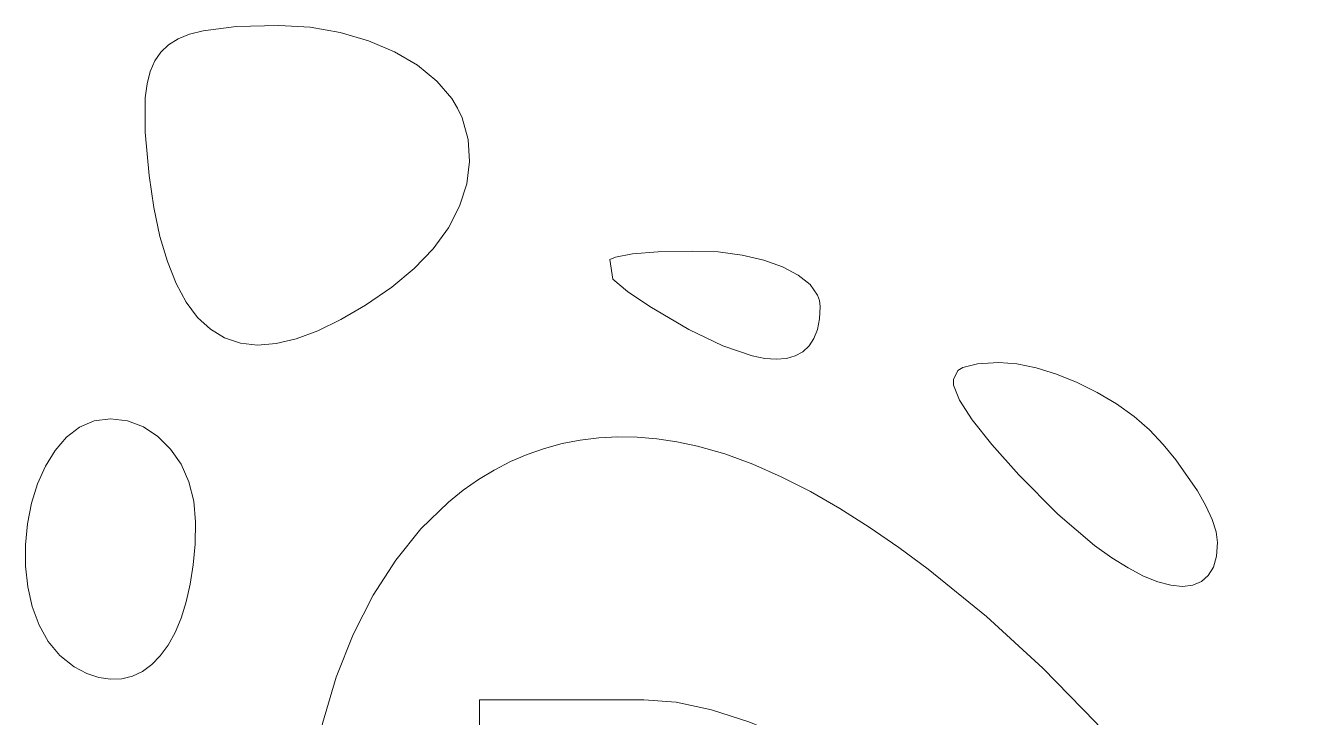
# Model space of a CAD drawing. Header units: millimetres. Extents: x -199 to 251, y -179 to 271.
# Drawn here: x 70.44 to 86.09, y -79.05 to -70.52 of the extents above; entities that cross this region are included whole.
import ezdxf

# ---------------------------------------------------------------- set-up
doc = ezdxf.new("R2010")
doc.units = ezdxf.units.MM
doc.header["$MEASUREMENT"] = 0
doc.layers.add('Camada 1', color=7, linetype='Continuous')

msp = doc.modelspace()

# ---------------------------------------------------------------- linework, layer by layer
at = {"layer": 'Camada 1', "color": 250, "lineweight": 18}
for points, knots in [([(75.2697, -71.0077), (75.2697, -71.0077), (74.987, -70.8406), (74.987, -70.8406), (74.987, -70.8406), (74.987, -70.8406), (74.6673, -70.7041), (74.6673, -70.7041), (74.6673, -70.7041), (74.6673, -70.7041), (74.3182, -70.6019), (74.3182, -70.6019), (74.3182, -70.6019), (74.3182, -70.6019), (73.947, -70.5378), (73.947, -70.5378), (73.947, -70.5378), (73.947, -70.5378), (73.5612, -70.5156), (73.5612, -70.5156), (73.5612, -70.5156), (73.5612, -70.5156), (73.0369, -70.53), (73.0369, -70.53), (73.0369, -70.53), (73.0369, -70.53), (72.6269, -70.5816), (72.6269, -70.5816), (72.6269, -70.5816), (72.6269, -70.5816), (72.4614, -70.6251), (72.4614, -70.6251), (72.4614, -70.6251), (72.4614, -70.6251), (72.3203, -70.6826), (72.3203, -70.6826), (72.3203, -70.6826), (72.3203, -70.6826), (72.2025, -70.7556), (72.2025, -70.7556), (72.2025, -70.7556), (72.2025, -70.7556), (72.1065, -70.8457), (72.1065, -70.8457), (72.1065, -70.8457), (72.1065, -70.8457), (72.031, -70.9544), (72.031, -70.9544), (72.031, -70.9544), (72.031, -70.9544), (71.9747, -71.0832), (71.9747, -71.0832), (71.9747, -71.0832), (71.9747, -71.0832), (71.9362, -71.2338), (71.9362, -71.2338), (71.9362, -71.2338), (71.9362, -71.2338), (71.9142, -71.4076), (71.9142, -71.4076), (71.9142, -71.4076), (71.9142, -71.4076), (71.9144, -71.8313), (71.9144, -71.8313), (71.9144, -71.8313), (71.9144, -71.8313), (71.9644, -72.3668), (71.9644, -72.3668), (71.9644, -72.3668), (71.9644, -72.3668), (72.0222, -72.762), (72.0222, -72.762), (72.0222, -72.762), (72.0222, -72.762), (72.0963, -73.1156), (72.0963, -73.1156), (72.0963, -73.1156), (72.0963, -73.1156), (72.1869, -73.4275), (72.1869, -73.4275), (72.1869, -73.4275), (72.1869, -73.4275), (72.2941, -73.698), (72.2941, -73.698), (72.2941, -73.698), (72.2941, -73.698), (72.4182, -73.9271), (72.4182, -73.9271), (72.4182, -73.9271), (72.4182, -73.9271), (72.5594, -74.115), (72.5594, -74.115), (72.5594, -74.115), (72.5594, -74.115), (72.7178, -74.2615), (72.7178, -74.2615), (72.7178, -74.2615), (72.7178, -74.2615), (72.8937, -74.367), (72.8937, -74.367), (72.8937, -74.367), (72.8937, -74.367), (73.0873, -74.4315), (73.0873, -74.4315), (73.0873, -74.4315), (73.0873, -74.4315), (73.2986, -74.455), (73.2986, -74.455), (73.2986, -74.455), (73.2986, -74.455), (73.5281, -74.4377), (73.5281, -74.4377), (73.5281, -74.4377), (73.5281, -74.4377), (73.7758, -74.3796), (73.7758, -74.3796), (73.7758, -74.3796), (73.7758, -74.3796), (74.0419, -74.2808), (74.0419, -74.2808), (74.0419, -74.2808), (74.0419, -74.2808), (74.3266, -74.1415), (74.3266, -74.1415), (74.3266, -74.1415), (74.3266, -74.1415), (74.6302, -73.9617), (74.6302, -73.9617), (74.6302, -73.9617), (74.6302, -73.9617), (74.9528, -73.7415), (74.9528, -73.7415), (74.9528, -73.7415), (74.9528, -73.7415), (75.2322, -73.5135), (75.2322, -73.5135), (75.2322, -73.5135), (75.2322, -73.5135), (75.466, -73.2684), (75.466, -73.2684), (75.466, -73.2684), (75.466, -73.2684), (75.6527, -73.0099), (75.6527, -73.0099), (75.6527, -73.0099), (75.6527, -73.0099), (75.7904, -72.7421), (75.7904, -72.7421), (75.7904, -72.7421), (75.7904, -72.7421), (75.8778, -72.4688), (75.8778, -72.4688), (75.8778, -72.4688), (75.8778, -72.4688), (75.9133, -72.1939), (75.9133, -72.1939), (75.9133, -72.1939), (75.9133, -72.1939), (75.895, -71.9213), (75.895, -71.9213), (75.895, -71.9213), (75.895, -71.9213), (75.8216, -71.6549), (75.8216, -71.6549), (75.8216, -71.6549), (75.8216, -71.6549), (75.7659, -71.5346), (75.7659, -71.5346), (75.7659, -71.5346), (75.7659, -71.5346), (75.6944, -71.4186), (75.6944, -71.4186), (75.6944, -71.4186), (75.6944, -71.4186), (75.508, -71.2016), (75.508, -71.2016), (75.508, -71.2016), (75.508, -71.2016), (75.2697, -71.0077), (75.2697, -71.0077)], [0, 0, 0, 0, 0.0217391, 0.0217391, 0.0217391, 0.0217391, 0.0434783, 0.0434783, 0.0434783, 0.0434783, 0.0652174, 0.0652174, 0.0652174, 0.0652174, 0.0869565, 0.0869565, 0.0869565, 0.0869565, 0.1086957, 0.1086957, 0.1086957, 0.1086957, 0.1304348, 0.1304348, 0.1304348, 0.1304348, 0.1521739, 0.1521739, 0.1521739, 0.1521739, 0.173913, 0.173913, 0.173913, 0.173913, 0.1956522, 0.1956522, 0.1956522, 0.1956522, 0.2173913, 0.2173913, 0.2173913, 0.2173913, 0.2391304, 0.2391304, 0.2391304, 0.2391304, 0.2608696, 0.2608696, 0.2608696, 0.2608696, 0.2826087, 0.2826087, 0.2826087, 0.2826087, 0.3043478, 0.3043478, 0.3043478, 0.3043478, 0.326087, 0.326087, 0.326087, 0.326087, 0.3478261, 0.3478261, 0.3478261, 0.3478261, 0.3695652, 0.3695652, 0.3695652, 0.3695652, 0.3913043, 0.3913043, 0.3913043, 0.3913043, 0.4130435, 0.4130435, 0.4130435, 0.4130435, 0.4347826, 0.4347826, 0.4347826, 0.4347826, 0.4565217, 0.4565217, 0.4565217, 0.4565217, 0.4782609, 0.4782609, 0.4782609, 0.4782609, 0.5, 0.5, 0.5, 0.5, 0.5217391, 0.5217391, 0.5217391, 0.5217391, 0.5434783, 0.5434783, 0.5434783, 0.5434783, 0.5652174, 0.5652174, 0.5652174, 0.5652174, 0.5869565, 0.5869565, 0.5869565, 0.5869565, 0.6086957, 0.6086957, 0.6086957, 0.6086957, 0.6304348, 0.6304348, 0.6304348, 0.6304348, 0.6521739, 0.6521739, 0.6521739, 0.6521739, 0.673913, 0.673913, 0.673913, 0.673913, 0.6956522, 0.6956522, 0.6956522, 0.6956522, 0.7173913, 0.7173913, 0.7173913, 0.7173913, 0.7391304, 0.7391304, 0.7391304, 0.7391304, 0.7608696, 0.7608696, 0.7608696, 0.7608696, 0.7826087, 0.7826087, 0.7826087, 0.7826087, 0.8043478, 0.8043478, 0.8043478, 0.8043478, 0.826087, 0.826087, 0.826087, 0.826087, 0.8478261, 0.8478261, 0.8478261, 0.8478261, 0.8695652, 0.8695652, 0.8695652, 0.8695652, 0.8913043, 0.8913043, 0.8913043, 0.8913043, 0.9130435, 0.9130435, 0.9130435, 0.9130435, 0.9347826, 0.9347826, 0.9347826, 0.9347826, 0.9565217, 0.9565217, 0.9565217, 0.9565217, 1, 1, 1, 1]), ([(80.1117, -73.7104), (80.1117, -73.7104), (79.966, -73.5937), (79.966, -73.5937), (79.966, -73.5937), (79.966, -73.5937), (79.7732, -73.4924), (79.7732, -73.4924), (79.7732, -73.4924), (79.7732, -73.4924), (79.5398, -73.4092), (79.5398, -73.4092), (79.5398, -73.4092), (79.5398, -73.4092), (79.2724, -73.3469), (79.2724, -73.3469), (79.2724, -73.3469), (79.2724, -73.3469), (78.9772, -73.3083), (78.9772, -73.3083), (78.9772, -73.3083), (78.9772, -73.3083), (78.6609, -73.2962), (78.6609, -73.2962), (78.6609, -73.2962), (78.6609, -73.2962), (78.2379, -73.3058), (78.2379, -73.3058), (78.2379, -73.3058), (78.2379, -73.3058), (77.9223, -73.3303), (77.9223, -73.3303), (77.9223, -73.3303), (77.9223, -73.3303), (77.7113, -73.3729), (77.7113, -73.3729), (77.7113, -73.3729), (77.7113, -73.3729), (77.6443, -73.402), (77.6443, -73.402), (77.6443, -73.402), (77.6443, -73.402), (77.6806, -73.644), (77.6806, -73.644), (77.6806, -73.644), (77.6806, -73.644), (77.8625, -73.7936), (77.8625, -73.7936), (77.8625, -73.7936), (77.8625, -73.7936), (78.1359, -73.9784), (78.1359, -73.9784), (78.1359, -73.9784), (78.1359, -73.9784), (78.6158, -74.2631), (78.6158, -74.2631), (78.6158, -74.2631), (78.6158, -74.2631), (79.0367, -74.4665), (79.0367, -74.4665), (79.0367, -74.4665), (79.0367, -74.4665), (79.3969, -74.5886), (79.3969, -74.5886), (79.3969, -74.5886), (79.3969, -74.5886), (79.5538, -74.6191), (79.5538, -74.6191), (79.5538, -74.6191), (79.5538, -74.6191), (79.695, -74.6292), (79.695, -74.6292), (79.695, -74.6292), (79.695, -74.6292), (79.8202, -74.6191), (79.8202, -74.6191), (79.8202, -74.6191), (79.8202, -74.6191), (79.9294, -74.5886), (79.9294, -74.5886), (79.9294, -74.5886), (79.9294, -74.5886), (80.0223, -74.5377), (80.0223, -74.5377), (80.0223, -74.5377), (80.0223, -74.5377), (80.0987, -74.4665), (80.0987, -74.4665), (80.0987, -74.4665), (80.0987, -74.4665), (80.1585, -74.375), (80.1585, -74.375), (80.1585, -74.375), (80.1585, -74.375), (80.2015, -74.2631), (80.2015, -74.2631), (80.2015, -74.2631), (80.2015, -74.2631), (80.2273, -74.1309), (80.2273, -74.1309), (80.2273, -74.1309), (80.2273, -74.1309), (80.236, -73.9784), (80.236, -73.9784), (80.236, -73.9784), (80.236, -73.9784), (80.2278, -73.9079), (80.2278, -73.9079), (80.2278, -73.9079), (80.2278, -73.9079), (80.2038, -73.8395), (80.2038, -73.8395), (80.2038, -73.8395), (80.2038, -73.8395), (80.1117, -73.7104), (80.1117, -73.7104)], [0, 0, 0, 0, 0.0333333, 0.0333333, 0.0333333, 0.0333333, 0.0666667, 0.0666667, 0.0666667, 0.0666667, 0.1, 0.1, 0.1, 0.1, 0.1333333, 0.1333333, 0.1333333, 0.1333333, 0.1666667, 0.1666667, 0.1666667, 0.1666667, 0.2, 0.2, 0.2, 0.2, 0.2333333, 0.2333333, 0.2333333, 0.2333333, 0.2666667, 0.2666667, 0.2666667, 0.2666667, 0.3, 0.3, 0.3, 0.3, 0.3333333, 0.3333333, 0.3333333, 0.3333333, 0.3666667, 0.3666667, 0.3666667, 0.3666667, 0.4, 0.4, 0.4, 0.4, 0.4333333, 0.4333333, 0.4333333, 0.4333333, 0.4666667, 0.4666667, 0.4666667, 0.4666667, 0.5, 0.5, 0.5, 0.5, 0.5333333, 0.5333333, 0.5333333, 0.5333333, 0.5666667, 0.5666667, 0.5666667, 0.5666667, 0.6, 0.6, 0.6, 0.6, 0.6333333, 0.6333333, 0.6333333, 0.6333333, 0.6666667, 0.6666667, 0.6666667, 0.6666667, 0.7, 0.7, 0.7, 0.7, 0.7333333, 0.7333333, 0.7333333, 0.7333333, 0.7666667, 0.7666667, 0.7666667, 0.7666667, 0.8, 0.8, 0.8, 0.8, 0.8333333, 0.8333333, 0.8333333, 0.8333333, 0.8666667, 0.8666667, 0.8666667, 0.8666667, 0.9, 0.9, 0.9, 0.9, 0.9333333, 0.9333333, 0.9333333, 0.9333333, 1, 1, 1, 1]), ([(84.9364, -77.3713), (84.9364, -77.3713), (85.0217, -77.2968), (85.0217, -77.2968), (85.0217, -77.2968), (85.0217, -77.2968), (85.0844, -77.1915), (85.0844, -77.1915), (85.0844, -77.1915), (85.0844, -77.1915), (85.123, -77.0552), (85.123, -77.0552), (85.123, -77.0552), (85.123, -77.0552), (85.1363, -76.8872), (85.1363, -76.8872), (85.1363, -76.8872), (85.1363, -76.8872), (85.1191, -76.7589), (85.1191, -76.7589), (85.1191, -76.7589), (85.1191, -76.7589), (85.07, -76.6064), (85.07, -76.6064), (85.07, -76.6064), (85.07, -76.6064), (84.9923, -76.4355), (84.9923, -76.4355), (84.9923, -76.4355), (84.9923, -76.4355), (84.8895, -76.2517), (84.8895, -76.2517), (84.8895, -76.2517), (84.8895, -76.2517), (84.6224, -75.8684), (84.6224, -75.8684), (84.6224, -75.8684), (84.6224, -75.8684), (84.465, -75.6803), (84.465, -75.6803), (84.465, -75.6803), (84.465, -75.6803), (84.2962, -75.502), (84.2962, -75.502), (84.2962, -75.502), (84.2962, -75.502), (84.1067, -75.3351), (84.1067, -75.3351), (84.1067, -75.3351), (84.1067, -75.3351), (83.8897, -75.1794), (83.8897, -75.1794), (83.8897, -75.1794), (83.8897, -75.1794), (83.6528, -75.0382), (83.6528, -75.0382), (83.6528, -75.0382), (83.6528, -75.0382), (83.4037, -74.9151), (83.4037, -74.9151), (83.4037, -74.9151), (83.4037, -74.9151), (83.15, -74.8134), (83.15, -74.8134), (83.15, -74.8134), (83.15, -74.8134), (82.8993, -74.7366), (82.8993, -74.7366), (82.8993, -74.7366), (82.8993, -74.7366), (82.6593, -74.6879), (82.6593, -74.6879), (82.6593, -74.6879), (82.6593, -74.6879), (82.4376, -74.671), (82.4376, -74.671), (82.4376, -74.671), (82.4376, -74.671), (82.1749, -74.6854), (82.1749, -74.6854), (82.1749, -74.6854), (82.1749, -74.6854), (81.9939, -74.7327), (81.9939, -74.7327), (81.9939, -74.7327), (81.9939, -74.7327), (81.9344, -74.7707), (81.9344, -74.7707), (81.9344, -74.7707), (81.9344, -74.7707), (81.878, -74.8791), (81.878, -74.8791), (81.878, -74.8791), (81.878, -74.8791), (81.8814, -74.9511), (81.8814, -74.9511), (81.8814, -74.9511), (81.8814, -74.9511), (81.9522, -75.1345), (81.9522, -75.1345), (81.9522, -75.1345), (81.9522, -75.1345), (82.1092, -75.3756), (82.1092, -75.3756), (82.1092, -75.3756), (82.1092, -75.3756), (82.3535, -75.6808), (82.3535, -75.6808), (82.3535, -75.6808), (82.3535, -75.6808), (82.6862, -76.056), (82.6862, -76.056), (82.6862, -76.056), (82.6862, -76.056), (83.165, -76.5404), (83.165, -76.5404), (83.165, -76.5404), (83.165, -76.5404), (83.618, -76.9241), (83.618, -76.9241), (83.618, -76.9241), (83.618, -76.9241), (83.8311, -77.0768), (83.8311, -77.0768), (83.8311, -77.0768), (83.8311, -77.0768), (84.0333, -77.2029), (84.0333, -77.2029), (84.0333, -77.2029), (84.0333, -77.2029), (84.2231, -77.3018), (84.2231, -77.3018), (84.2231, -77.3018), (84.2231, -77.3018), (84.3992, -77.3731), (84.3992, -77.3731), (84.3992, -77.3731), (84.3992, -77.3731), (84.56, -77.4161), (84.56, -77.4161), (84.56, -77.4161), (84.56, -77.4161), (84.7042, -77.4305), (84.7042, -77.4305), (84.7042, -77.4305), (84.7042, -77.4305), (84.8301, -77.4158), (84.8301, -77.4158), (84.8301, -77.4158), (84.8301, -77.4158), (84.9364, -77.3713), (84.9364, -77.3713)], [0, 0, 0, 0, 0.025641, 0.025641, 0.025641, 0.025641, 0.0512821, 0.0512821, 0.0512821, 0.0512821, 0.0769231, 0.0769231, 0.0769231, 0.0769231, 0.1025641, 0.1025641, 0.1025641, 0.1025641, 0.1282051, 0.1282051, 0.1282051, 0.1282051, 0.1538462, 0.1538462, 0.1538462, 0.1538462, 0.1794872, 0.1794872, 0.1794872, 0.1794872, 0.2051282, 0.2051282, 0.2051282, 0.2051282, 0.2307692, 0.2307692, 0.2307692, 0.2307692, 0.2564103, 0.2564103, 0.2564103, 0.2564103, 0.2820513, 0.2820513, 0.2820513, 0.2820513, 0.3076923, 0.3076923, 0.3076923, 0.3076923, 0.3333333, 0.3333333, 0.3333333, 0.3333333, 0.3589744, 0.3589744, 0.3589744, 0.3589744, 0.3846154, 0.3846154, 0.3846154, 0.3846154, 0.4102564, 0.4102564, 0.4102564, 0.4102564, 0.4358974, 0.4358974, 0.4358974, 0.4358974, 0.4615385, 0.4615385, 0.4615385, 0.4615385, 0.4871795, 0.4871795, 0.4871795, 0.4871795, 0.5128205, 0.5128205, 0.5128205, 0.5128205, 0.5384615, 0.5384615, 0.5384615, 0.5384615, 0.5641026, 0.5641026, 0.5641026, 0.5641026, 0.5897436, 0.5897436, 0.5897436, 0.5897436, 0.6153846, 0.6153846, 0.6153846, 0.6153846, 0.6410256, 0.6410256, 0.6410256, 0.6410256, 0.6666667, 0.6666667, 0.6666667, 0.6666667, 0.6923077, 0.6923077, 0.6923077, 0.6923077, 0.7179487, 0.7179487, 0.7179487, 0.7179487, 0.7435897, 0.7435897, 0.7435897, 0.7435897, 0.7692308, 0.7692308, 0.7692308, 0.7692308, 0.7948718, 0.7948718, 0.7948718, 0.7948718, 0.8205128, 0.8205128, 0.8205128, 0.8205128, 0.8461538, 0.8461538, 0.8461538, 0.8461538, 0.8717949, 0.8717949, 0.8717949, 0.8717949, 0.8974359, 0.8974359, 0.8974359, 0.8974359, 0.9230769, 0.9230769, 0.9230769, 0.9230769, 0.9487179, 0.9487179, 0.9487179, 0.9487179, 1, 1, 1, 1]), ([(70.9437, -75.5921), (70.9437, -75.5921), (70.8028, -75.7533), (70.8028, -75.7533), (70.8028, -75.7533), (70.8028, -75.7533), (70.6832, -75.9467), (70.6832, -75.9467), (70.6832, -75.9467), (70.6832, -75.9467), (70.5859, -76.166), (70.5859, -76.166), (70.5859, -76.166), (70.5859, -76.166), (70.5118, -76.4051), (70.5118, -76.4051), (70.5118, -76.4051), (70.5118, -76.4051), (70.4618, -76.6577), (70.4618, -76.6577), (70.4618, -76.6577), (70.4618, -76.6577), (70.4367, -76.9177), (70.4367, -76.9177), (70.4367, -76.9177), (70.4367, -76.9177), (70.4376, -77.1787), (70.4376, -77.1787), (70.4376, -77.1787), (70.4376, -77.1787), (70.4654, -77.4347), (70.4654, -77.4347), (70.4654, -77.4347), (70.4654, -77.4347), (70.5209, -77.6793), (70.5209, -77.6793), (70.5209, -77.6793), (70.5209, -77.6793), (70.6049, -77.9064), (70.6049, -77.9064), (70.6049, -77.9064), (70.6049, -77.9064), (70.7186, -78.1098), (70.7186, -78.1098), (70.7186, -78.1098), (70.7186, -78.1098), (70.8627, -78.2832), (70.8627, -78.2832), (70.8627, -78.2832), (70.8627, -78.2832), (71.0382, -78.4205), (71.0382, -78.4205), (71.0382, -78.4205), (71.0382, -78.4205), (71.1928, -78.5012), (71.1928, -78.5012), (71.1928, -78.5012), (71.1928, -78.5012), (71.3426, -78.5524), (71.3426, -78.5524), (71.3426, -78.5524), (71.3426, -78.5524), (71.4868, -78.5747), (71.4868, -78.5747), (71.4868, -78.5747), (71.4868, -78.5747), (71.6248, -78.5691), (71.6248, -78.5691), (71.6248, -78.5691), (71.6248, -78.5691), (71.7559, -78.5365), (71.7559, -78.5365), (71.7559, -78.5365), (71.7559, -78.5365), (71.8794, -78.4776), (71.8794, -78.4776), (71.8794, -78.4776), (71.8794, -78.4776), (71.9944, -78.3933), (71.9944, -78.3933), (71.9944, -78.3933), (71.9944, -78.3933), (72.1004, -78.2845), (72.1004, -78.2845), (72.1004, -78.2845), (72.1004, -78.2845), (72.1966, -78.1521), (72.1966, -78.1521), (72.1966, -78.1521), (72.1966, -78.1521), (72.2822, -77.9968), (72.2822, -77.9968), (72.2822, -77.9968), (72.2822, -77.9968), (72.3567, -77.8195), (72.3567, -77.8195), (72.3567, -77.8195), (72.3567, -77.8195), (72.4192, -77.6211), (72.4192, -77.6211), (72.4192, -77.6211), (72.4192, -77.6211), (72.4691, -77.4024), (72.4691, -77.4024), (72.4691, -77.4024), (72.4691, -77.4024), (72.5056, -77.1642), (72.5056, -77.1642), (72.5056, -77.1642), (72.5056, -77.1642), (72.528, -76.9075), (72.528, -76.9075), (72.528, -76.9075), (72.528, -76.9075), (72.5356, -76.633), (72.5356, -76.633), (72.5356, -76.633), (72.5356, -76.633), (72.5142, -76.378), (72.5142, -76.378), (72.5142, -76.378), (72.5142, -76.378), (72.4528, -76.1401), (72.4528, -76.1401), (72.4528, -76.1401), (72.4528, -76.1401), (72.3557, -75.9245), (72.3557, -75.9245), (72.3557, -75.9245), (72.3557, -75.9245), (72.2272, -75.7365), (72.2272, -75.7365), (72.2272, -75.7365), (72.2272, -75.7365), (72.0716, -75.5811), (72.0716, -75.5811), (72.0716, -75.5811), (72.0716, -75.5811), (71.8933, -75.4637), (71.8933, -75.4637), (71.8933, -75.4637), (71.8933, -75.4637), (71.6965, -75.3894), (71.6965, -75.3894), (71.6965, -75.3894), (71.6965, -75.3894), (71.4856, -75.3635), (71.4856, -75.3635), (71.4856, -75.3635), (71.4856, -75.3635), (71.286, -75.391), (71.286, -75.391), (71.286, -75.391), (71.286, -75.391), (71.1051, -75.4693), (71.1051, -75.4693), (71.1051, -75.4693), (71.1051, -75.4693), (70.9437, -75.5921), (70.9437, -75.5921)], [0, 0, 0, 0, 0.0243902, 0.0243902, 0.0243902, 0.0243902, 0.0487805, 0.0487805, 0.0487805, 0.0487805, 0.0731707, 0.0731707, 0.0731707, 0.0731707, 0.097561, 0.097561, 0.097561, 0.097561, 0.1219512, 0.1219512, 0.1219512, 0.1219512, 0.1463415, 0.1463415, 0.1463415, 0.1463415, 0.1707317, 0.1707317, 0.1707317, 0.1707317, 0.195122, 0.195122, 0.195122, 0.195122, 0.2195122, 0.2195122, 0.2195122, 0.2195122, 0.2439024, 0.2439024, 0.2439024, 0.2439024, 0.2682927, 0.2682927, 0.2682927, 0.2682927, 0.2926829, 0.2926829, 0.2926829, 0.2926829, 0.3170732, 0.3170732, 0.3170732, 0.3170732, 0.3414634, 0.3414634, 0.3414634, 0.3414634, 0.3658537, 0.3658537, 0.3658537, 0.3658537, 0.3902439, 0.3902439, 0.3902439, 0.3902439, 0.4146341, 0.4146341, 0.4146341, 0.4146341, 0.4390244, 0.4390244, 0.4390244, 0.4390244, 0.4634146, 0.4634146, 0.4634146, 0.4634146, 0.4878049, 0.4878049, 0.4878049, 0.4878049, 0.5121951, 0.5121951, 0.5121951, 0.5121951, 0.5365854, 0.5365854, 0.5365854, 0.5365854, 0.5609756, 0.5609756, 0.5609756, 0.5609756, 0.5853659, 0.5853659, 0.5853659, 0.5853659, 0.6097561, 0.6097561, 0.6097561, 0.6097561, 0.6341463, 0.6341463, 0.6341463, 0.6341463, 0.6585366, 0.6585366, 0.6585366, 0.6585366, 0.6829268, 0.6829268, 0.6829268, 0.6829268, 0.7073171, 0.7073171, 0.7073171, 0.7073171, 0.7317073, 0.7317073, 0.7317073, 0.7317073, 0.7560976, 0.7560976, 0.7560976, 0.7560976, 0.7804878, 0.7804878, 0.7804878, 0.7804878, 0.804878, 0.804878, 0.804878, 0.804878, 0.8292683, 0.8292683, 0.8292683, 0.8292683, 0.8536585, 0.8536585, 0.8536585, 0.8536585, 0.8780488, 0.8780488, 0.8780488, 0.8780488, 0.902439, 0.902439, 0.902439, 0.902439, 0.9268293, 0.9268293, 0.9268293, 0.9268293, 0.9512195, 0.9512195, 0.9512195, 0.9512195, 1, 1, 1, 1]), ([(80.1153, -76.2621), (80.1153, -76.2621), (79.7571, -76.0798), (79.7571, -76.0798), (79.7571, -76.0798), (79.7571, -76.0798), (79.4044, -75.9239), (79.4044, -75.9239), (79.4044, -75.9239), (79.4044, -75.9239), (79.0588, -75.7964), (79.0588, -75.7964), (79.0588, -75.7964), (79.0588, -75.7964), (78.7219, -75.6994), (78.7219, -75.6994), (78.7219, -75.6994), (78.7219, -75.6994), (78.4704, -75.646), (78.4704, -75.646), (78.4704, -75.646), (78.4704, -75.646), (78.2231, -75.6094), (78.2231, -75.6094), (78.2231, -75.6094), (78.2231, -75.6094), (77.98, -75.5893), (77.98, -75.5893), (77.98, -75.5893), (77.98, -75.5893), (77.7414, -75.5857), (77.7414, -75.5857), (77.7414, -75.5857), (77.7414, -75.5857), (77.5076, -75.598), (77.5076, -75.598), (77.5076, -75.598), (77.5076, -75.598), (77.2787, -75.6262), (77.2787, -75.6262), (77.2787, -75.6262), (77.2787, -75.6262), (77.0549, -75.67), (77.0549, -75.67), (77.0549, -75.67), (77.0549, -75.67), (76.8366, -75.729), (76.8366, -75.729), (76.8366, -75.729), (76.8366, -75.729), (76.6241, -75.8031), (76.6241, -75.8031), (76.6241, -75.8031), (76.6241, -75.8031), (76.4173, -75.892), (76.4173, -75.892), (76.4173, -75.892), (76.4173, -75.892), (76.2166, -75.9955), (76.2166, -75.9955), (76.2166, -75.9955), (76.2166, -75.9955), (76.0224, -76.1132), (76.0224, -76.1132), (76.0224, -76.1132), (76.0224, -76.1132), (75.8347, -76.245), (75.8347, -76.245), (75.8347, -76.245), (75.8347, -76.245), (75.6538, -76.3905), (75.6538, -76.3905), (75.6538, -76.3905), (75.6538, -76.3905), (75.3134, -76.722), (75.3134, -76.722), (75.3134, -76.722), (75.3134, -76.722), (75.0029, -77.1055), (75.0029, -77.1055), (75.0029, -77.1055), (75.0029, -77.1055), (74.7245, -77.539), (74.7245, -77.539), (74.7245, -77.539), (74.7245, -77.539), (74.4797, -78.0206), (74.4797, -78.0206), (74.4797, -78.0206), (74.4797, -78.0206), (74.2705, -78.5481), (74.2705, -78.5481), (74.2705, -78.5481), (74.2705, -78.5481), (74.0987, -79.1196), (74.0987, -79.1196), (74.0987, -79.1196), (74.0987, -79.1196), (73.9662, -79.7329), (73.9662, -79.7329), (73.9662, -79.7329), (73.9662, -79.7329), (73.8749, -80.3861), (73.8749, -80.3861), (73.8749, -80.3861), (73.8749, -80.3861), (73.8265, -81.0771), (73.8265, -81.0771), (73.8265, -81.0771), (73.8265, -81.0771), (73.7851, -82.6651), (73.7851, -82.6651), (73.7851, -82.6651), (73.7851, -82.6651), (73.7902, -84.0131), (73.7902, -84.0131), (73.7902, -84.0131), (73.7902, -84.0131), (73.8114, -84.6051), (73.8114, -84.6051), (73.8114, -84.6051), (73.8114, -84.6051), (73.8459, -85.1467), (73.8459, -85.1467), (73.8459, -85.1467), (73.8459, -85.1467), (73.8941, -85.6412), (73.8941, -85.6412), (73.8941, -85.6412), (73.8941, -85.6412), (73.9565, -86.0917), (73.9565, -86.0917), (73.9565, -86.0917), (73.9565, -86.0917), (74.0336, -86.5014), (74.0336, -86.5014), (74.0336, -86.5014), (74.0336, -86.5014), (74.1259, -86.8736), (74.1259, -86.8736), (74.1259, -86.8736), (74.1259, -86.8736), (74.2341, -87.2114), (74.2341, -87.2114), (74.2341, -87.2114), (74.2341, -87.2114), (74.3586, -87.5181), (74.3586, -87.5181), (74.3586, -87.5181), (74.3586, -87.5181), (74.4999, -87.7968), (74.4999, -87.7968), (74.4999, -87.7968), (74.4999, -87.7968), (74.6585, -88.0508), (74.6585, -88.0508), (74.6585, -88.0508), (74.6585, -88.0508), (74.8349, -88.2832), (74.8349, -88.2832), (74.8349, -88.2832), (74.8349, -88.2832), (75.0299, -88.4972), (75.0299, -88.4972), (75.0299, -88.4972), (75.0299, -88.4972), (75.1856, -88.6453), (75.1856, -88.6453), (75.1856, -88.6453), (75.1856, -88.6453), (75.3247, -88.7558), (75.3247, -88.7558), (75.3247, -88.7558), (75.3247, -88.7558), (75.4481, -88.8248), (75.4481, -88.8248), (75.4481, -88.8248), (75.4481, -88.8248), (75.5568, -88.8482), (75.5568, -88.8482), (75.5568, -88.8482), (75.5568, -88.8482), (75.6515, -88.8223), (75.6515, -88.8223), (75.6515, -88.8223), (75.6515, -88.8223), (75.7333, -88.7431), (75.7333, -88.7431), (75.7333, -88.7431), (75.7333, -88.7431), (75.803, -88.6069), (75.803, -88.6069), (75.803, -88.6069), (75.803, -88.6069), (75.8615, -88.4096), (75.8615, -88.4096), (75.8615, -88.4096), (75.8615, -88.4096), (75.9098, -88.1475), (75.9098, -88.1475), (75.9098, -88.1475), (75.9098, -88.1475), (75.9486, -87.8165), (75.9486, -87.8165), (75.9486, -87.8165), (75.9486, -87.8165), (76.0019, -86.9327), (76.0019, -86.9327), (76.0019, -86.9327), (76.0019, -86.9327), (76.0285, -85.7272), (76.0285, -85.7272), (76.0285, -85.7272), (76.0285, -85.7272), (76.0358, -84.1687), (76.0358, -84.1687), (76.0358, -84.1687), (76.0358, -84.1687), (76.0358, -78.8263), (76.0358, -78.8263), (76.0358, -78.8263), (76.0358, -78.8263), (78.0617, -78.8263), (78.0617, -78.8263), (78.0617, -78.8263), (78.0617, -78.8263), (78.4617, -78.8582), (78.4617, -78.8582), (78.4617, -78.8582), (78.4617, -78.8582), (78.8954, -78.9503), (78.8954, -78.9503), (78.8954, -78.9503), (78.8954, -78.9503), (79.3558, -79.0974), (79.3558, -79.0974), (79.3558, -79.0974), (79.3558, -79.0974), (79.8356, -79.2942), (79.8356, -79.2942), (79.8356, -79.2942), (79.8356, -79.2942), (80.3279, -79.5356), (80.3279, -79.5356), (80.3279, -79.5356), (80.3279, -79.5356), (80.8256, -79.8161), (80.8256, -79.8161), (80.8256, -79.8161), (80.8256, -79.8161), (81.3215, -80.1307), (81.3215, -80.1307), (81.3215, -80.1307), (81.3215, -80.1307), (81.8087, -80.4739), (81.8087, -80.4739), (81.8087, -80.4739), (81.8087, -80.4739), (82.2798, -80.8406), (82.2798, -80.8406), (82.2798, -80.8406), (82.2798, -80.8406), (82.728, -81.2256), (82.728, -81.2256), (82.728, -81.2256), (82.728, -81.2256), (83.1461, -81.6235), (83.1461, -81.6235), (83.1461, -81.6235), (83.1461, -81.6235), (83.527, -82.0291), (83.527, -82.0291), (83.527, -82.0291), (83.527, -82.0291), (83.8637, -82.4372), (83.8637, -82.4372), (83.8637, -82.4372), (83.8637, -82.4372), (84.149, -82.8425), (84.149, -82.8425), (84.149, -82.8425), (84.149, -82.8425), (84.3758, -83.2398), (84.3758, -83.2398), (84.3758, -83.2398), (84.3758, -83.2398), (84.537, -83.6237), (84.537, -83.6237), (84.537, -83.6237), (84.537, -83.6237), (84.6216, -83.8163), (84.6216, -83.8163), (84.6216, -83.8163), (84.6216, -83.8163), (84.7319, -83.9746), (84.7319, -83.9746), (84.7319, -83.9746), (84.7319, -83.9746), (84.8637, -84.0966), (84.8637, -84.0966), (84.8637, -84.0966), (84.8637, -84.0966), (85.0129, -84.1807), (85.0129, -84.1807), (85.0129, -84.1807), (85.0129, -84.1807), (85.1753, -84.2253), (85.1753, -84.2253), (85.1753, -84.2253), (85.1753, -84.2253), (85.3466, -84.2284), (85.3466, -84.2284), (85.3466, -84.2284), (85.3466, -84.2284), (85.5228, -84.1884), (85.5228, -84.1884), (85.5228, -84.1884), (85.5228, -84.1884), (85.6998, -84.1036), (85.6998, -84.1036), (85.6998, -84.1036), (85.6998, -84.1036), (85.8546, -83.9812), (85.8546, -83.9812), (85.8546, -83.9812), (85.8546, -83.9812), (85.9689, -83.8301), (85.9689, -83.8301), (85.9689, -83.8301), (85.9689, -83.8301), (86.0445, -83.6521), (86.0445, -83.6521), (86.0445, -83.6521), (86.0445, -83.6521), (86.0828, -83.4494), (86.0828, -83.4494), (86.0828, -83.4494), (86.0828, -83.4494), (86.0857, -83.2236), (86.0857, -83.2236), (86.0857, -83.2236), (86.0857, -83.2236), (86.0547, -82.9771), (86.0547, -82.9771), (86.0547, -82.9771), (86.0547, -82.9771), (85.9914, -82.7117), (85.9914, -82.7117), (85.9914, -82.7117), (85.9914, -82.7117), (85.8975, -82.4293), (85.8975, -82.4293), (85.8975, -82.4293), (85.8975, -82.4293), (85.7746, -82.1319), (85.7746, -82.1319), (85.7746, -82.1319), (85.7746, -82.1319), (85.6244, -81.8215), (85.6244, -81.8215), (85.6244, -81.8215), (85.6244, -81.8215), (85.4486, -81.5001), (85.4486, -81.5001), (85.4486, -81.5001), (85.4486, -81.5001), (85.2486, -81.1696), (85.2486, -81.1696), (85.2486, -81.1696), (85.2486, -81.1696), (84.7831, -80.4895), (84.7831, -80.4895), (84.7831, -80.4895), (84.7831, -80.4895), (84.2411, -79.7969), (84.2411, -79.7969), (84.2411, -79.7969), (84.2411, -79.7969), (83.6356, -79.1075), (83.6356, -79.1075), (83.6356, -79.1075), (83.6356, -79.1075), (82.9797, -78.4371), (82.9797, -78.4371), (82.9797, -78.4371), (82.9797, -78.4371), (82.2867, -77.8017), (82.2867, -77.8017), (82.2867, -77.8017), (82.2867, -77.8017), (81.5695, -77.2168), (81.5695, -77.2168), (81.5695, -77.2168), (81.5695, -77.2168), (81.206, -76.9483), (81.206, -76.9483), (81.206, -76.9483), (81.206, -76.9483), (80.8413, -76.6983), (80.8413, -76.6983), (80.8413, -76.6983), (80.8413, -76.6983), (80.4772, -76.469), (80.4772, -76.469), (80.4772, -76.469), (80.4772, -76.469), (80.1153, -76.2621), (80.1153, -76.2621)], [0, 0, 0, 0, 0.0097087, 0.0097087, 0.0097087, 0.0097087, 0.0194175, 0.0194175, 0.0194175, 0.0194175, 0.0291262, 0.0291262, 0.0291262, 0.0291262, 0.038835, 0.038835, 0.038835, 0.038835, 0.0485437, 0.0485437, 0.0485437, 0.0485437, 0.0582524, 0.0582524, 0.0582524, 0.0582524, 0.0679612, 0.0679612, 0.0679612, 0.0679612, 0.0776699, 0.0776699, 0.0776699, 0.0776699, 0.0873786, 0.0873786, 0.0873786, 0.0873786, 0.0970874, 0.0970874, 0.0970874, 0.0970874, 0.1067961, 0.1067961, 0.1067961, 0.1067961, 0.1165049, 0.1165049, 0.1165049, 0.1165049, 0.1262136, 0.1262136, 0.1262136, 0.1262136, 0.1359223, 0.1359223, 0.1359223, 0.1359223, 0.1456311, 0.1456311, 0.1456311, 0.1456311, 0.1553398, 0.1553398, 0.1553398, 0.1553398, 0.1650485, 0.1650485, 0.1650485, 0.1650485, 0.1747573, 0.1747573, 0.1747573, 0.1747573, 0.184466, 0.184466, 0.184466, 0.184466, 0.1941748, 0.1941748, 0.1941748, 0.1941748, 0.2038835, 0.2038835, 0.2038835, 0.2038835, 0.2135922, 0.2135922, 0.2135922, 0.2135922, 0.223301, 0.223301, 0.223301, 0.223301, 0.2330097, 0.2330097, 0.2330097, 0.2330097, 0.2427184, 0.2427184, 0.2427184, 0.2427184, 0.2524272, 0.2524272, 0.2524272, 0.2524272, 0.2621359, 0.2621359, 0.2621359, 0.2621359, 0.2718447, 0.2718447, 0.2718447, 0.2718447, 0.2815534, 0.2815534, 0.2815534, 0.2815534, 0.2912621, 0.2912621, 0.2912621, 0.2912621, 0.3009709, 0.3009709, 0.3009709, 0.3009709, 0.3106796, 0.3106796, 0.3106796, 0.3106796, 0.3203883, 0.3203883, 0.3203883, 0.3203883, 0.3300971, 0.3300971, 0.3300971, 0.3300971, 0.3398058, 0.3398058, 0.3398058, 0.3398058, 0.3495146, 0.3495146, 0.3495146, 0.3495146, 0.3592233, 0.3592233, 0.3592233, 0.3592233, 0.368932, 0.368932, 0.368932, 0.368932, 0.3786408, 0.3786408, 0.3786408, 0.3786408, 0.3883495, 0.3883495, 0.3883495, 0.3883495, 0.3980583, 0.3980583, 0.3980583, 0.3980583, 0.407767, 0.407767, 0.407767, 0.407767, 0.4174757, 0.4174757, 0.4174757, 0.4174757, 0.4271845, 0.4271845, 0.4271845, 0.4271845, 0.4368932, 0.4368932, 0.4368932, 0.4368932, 0.4466019, 0.4466019, 0.4466019, 0.4466019, 0.4563107, 0.4563107, 0.4563107, 0.4563107, 0.4660194, 0.4660194, 0.4660194, 0.4660194, 0.4757282, 0.4757282, 0.4757282, 0.4757282, 0.4854369, 0.4854369, 0.4854369, 0.4854369, 0.4951456, 0.4951456, 0.4951456, 0.4951456, 0.5048544, 0.5048544, 0.5048544, 0.5048544, 0.5145631, 0.5145631, 0.5145631, 0.5145631, 0.5242718, 0.5242718, 0.5242718, 0.5242718, 0.5339806, 0.5339806, 0.5339806, 0.5339806, 0.5436893, 0.5436893, 0.5436893, 0.5436893, 0.5533981, 0.5533981, 0.5533981, 0.5533981, 0.5631068, 0.5631068, 0.5631068, 0.5631068, 0.5728155, 0.5728155, 0.5728155, 0.5728155, 0.5825243, 0.5825243, 0.5825243, 0.5825243, 0.592233, 0.592233, 0.592233, 0.592233, 0.6019417, 0.6019417, 0.6019417, 0.6019417, 0.6116505, 0.6116505, 0.6116505, 0.6116505, 0.6213592, 0.6213592, 0.6213592, 0.6213592, 0.631068, 0.631068, 0.631068, 0.631068, 0.6407767, 0.6407767, 0.6407767, 0.6407767, 0.6504854, 0.6504854, 0.6504854, 0.6504854, 0.6601942, 0.6601942, 0.6601942, 0.6601942, 0.6699029, 0.6699029, 0.6699029, 0.6699029, 0.6796117, 0.6796117, 0.6796117, 0.6796117, 0.6893204, 0.6893204, 0.6893204, 0.6893204, 0.6990291, 0.6990291, 0.6990291, 0.6990291, 0.7087379, 0.7087379, 0.7087379, 0.7087379, 0.7184466, 0.7184466, 0.7184466, 0.7184466, 0.7281553, 0.7281553, 0.7281553, 0.7281553, 0.7378641, 0.7378641, 0.7378641, 0.7378641, 0.7475728, 0.7475728, 0.7475728, 0.7475728, 0.7572816, 0.7572816, 0.7572816, 0.7572816, 0.7669903, 0.7669903, 0.7669903, 0.7669903, 0.776699, 0.776699, 0.776699, 0.776699, 0.7864078, 0.7864078, 0.7864078, 0.7864078, 0.7961165, 0.7961165, 0.7961165, 0.7961165, 0.8058252, 0.8058252, 0.8058252, 0.8058252, 0.815534, 0.815534, 0.815534, 0.815534, 0.8252427, 0.8252427, 0.8252427, 0.8252427, 0.8349515, 0.8349515, 0.8349515, 0.8349515, 0.8446602, 0.8446602, 0.8446602, 0.8446602, 0.8543689, 0.8543689, 0.8543689, 0.8543689, 0.8640777, 0.8640777, 0.8640777, 0.8640777, 0.8737864, 0.8737864, 0.8737864, 0.8737864, 0.8834951, 0.8834951, 0.8834951, 0.8834951, 0.8932039, 0.8932039, 0.8932039, 0.8932039, 0.9029126, 0.9029126, 0.9029126, 0.9029126, 0.9126214, 0.9126214, 0.9126214, 0.9126214, 0.9223301, 0.9223301, 0.9223301, 0.9223301, 0.9320388, 0.9320388, 0.9320388, 0.9320388, 0.9417476, 0.9417476, 0.9417476, 0.9417476, 0.9514563, 0.9514563, 0.9514563, 0.9514563, 0.961165, 0.961165, 0.961165, 0.961165, 0.9708738, 0.9708738, 0.9708738, 0.9708738, 0.9805825, 0.9805825, 0.9805825, 0.9805825, 1, 1, 1, 1])]:
    msp.add_open_spline(points, degree=3, knots=knots, dxfattribs=at)

doc.saveas('drawing.dxf')
